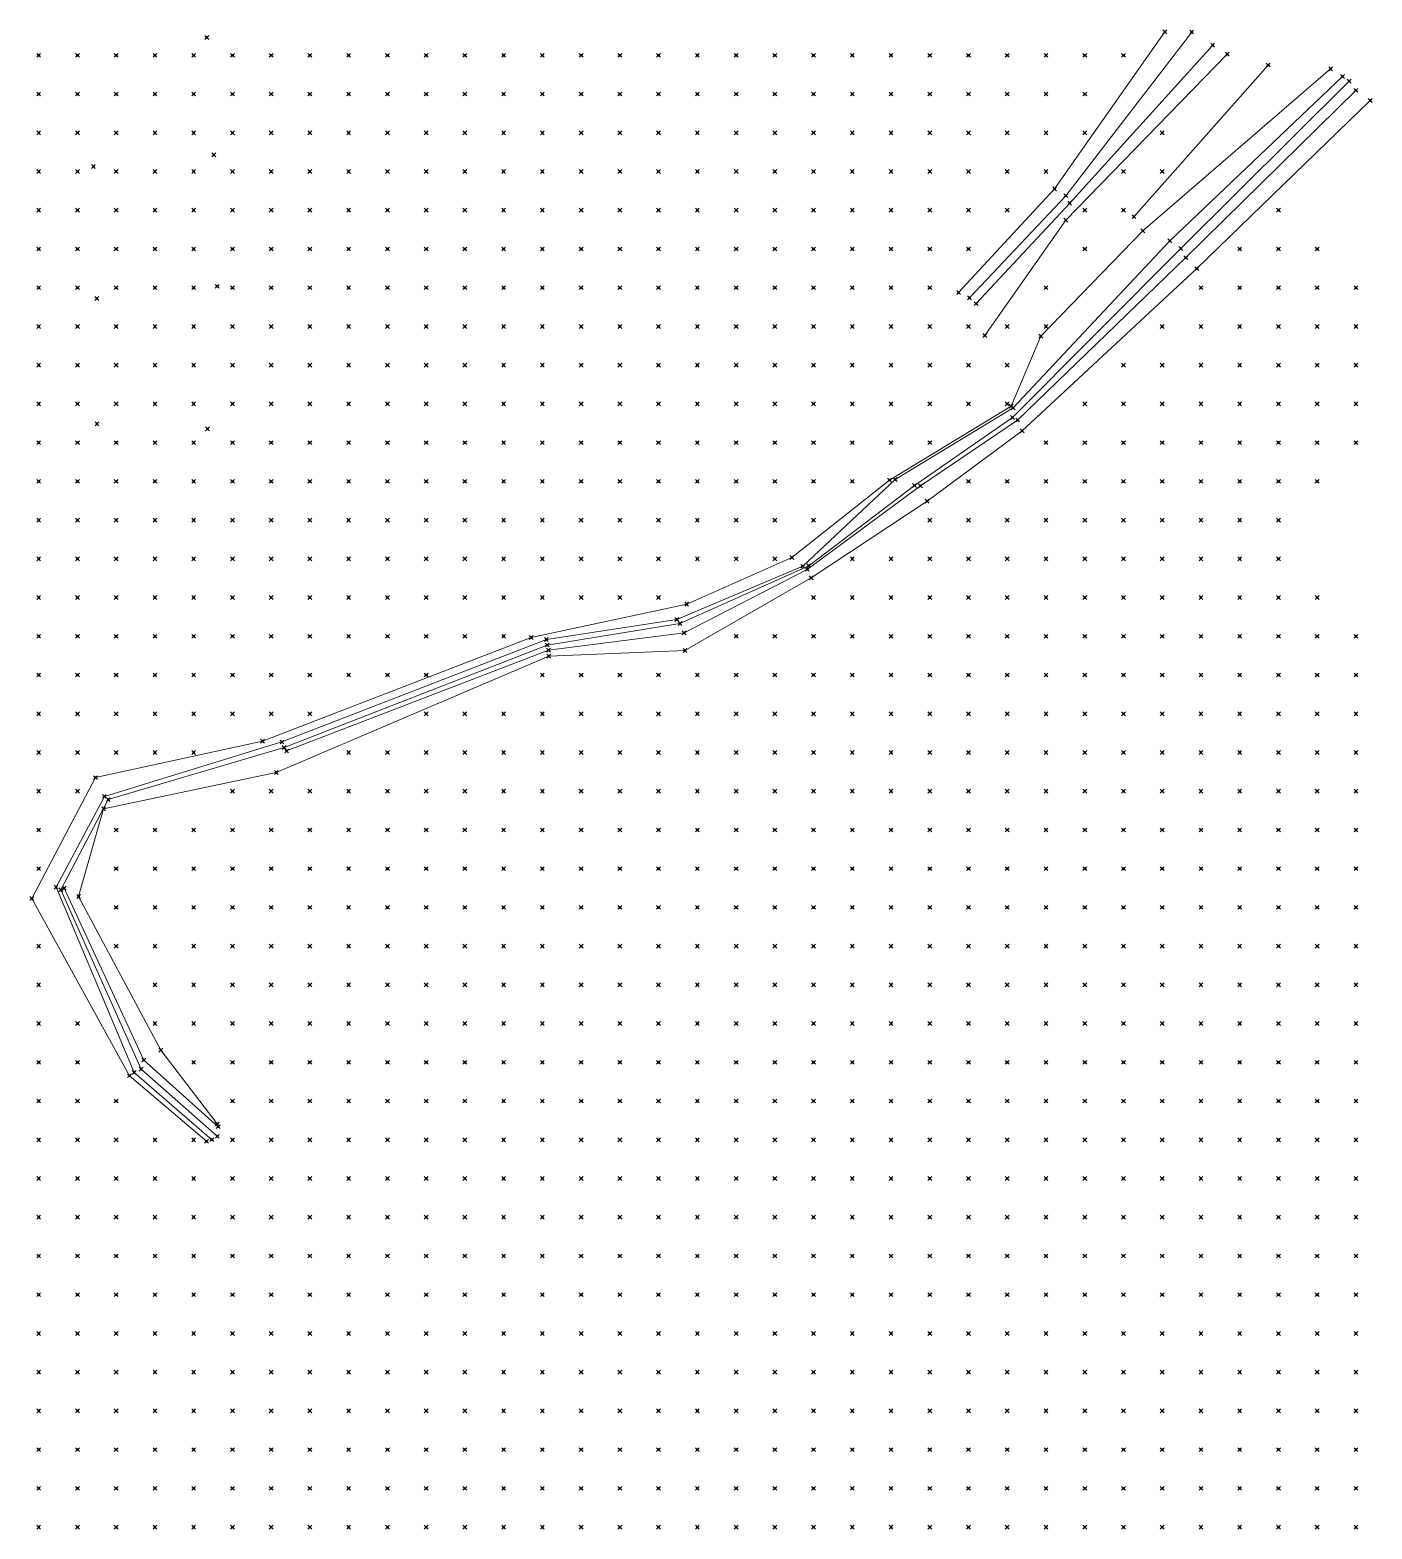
# Model space of a CAD drawing. Header units: metres. Extents: x 441556 to 446409, y 432338 to 461058.
# Drawn here: x 442277.3 to 442381.2, y 458734.5 to 458850.6 of the extents above; entities that cross this region are included whole.
import ezdxf

# ---------------------------------------------------------------- set-up
doc = ezdxf.new("R2010")
doc.units = ezdxf.units.M
doc.header["$MEASUREMENT"] = 0
doc.header["$PDMODE"] = 35
doc.header["$PDSIZE"] = 0.15
for name, color, linetype, lineweight in [('DTM-BRE-RevN_GRP_FIRUL APEI', 2, 'Continuous', 0), ('DTM-BRE-RevN_GRP_RAU', 2, 'Continuous', 0), ('DTM-BRE-RevN_GRP_TALUZ SUS', 2, 'Continuous', 0), ('DTM-NOK-RevN_LIDAR_co_lidar', 91, 'Continuous', 0), ('DTM-NOK-RevN_RTK', 32, 'Continuous', 0)]:
    doc.layers.add(name, color=color, linetype=linetype, lineweight=lineweight)

msp = doc.modelspace()

# ---------------------------------------------------------------- linework, layer by layer
at = {"layer": 'DTM-BRE-RevN_GRP_FIRUL APEI'}
for p, q in [((442368.827, 458849.434, 401.952), (442357.755, 458837.205, 404.546)), ((442379.396, 458846.654, 401.885), (442366.353, 458833.681, 406.382)), ((442357.755, 458837.205, 404.546), (442350.517, 458829.42, 406.418)), ((442366.353, 458833.681, 406.382), (442353.325, 458820.606, 409.994)), ((442353.325, 458820.606, 409.994), (442345.737, 458815.341, 412.54)), ((442345.737, 458815.341, 412.54), (442337.549, 458809.118, 414.474)), ((442337.549, 458809.118, 414.474), (442327.586, 458804.654, 417.571)), ((442327.586, 458804.654, 417.571), (442317.297, 458802.98, 420.891)), ((442317.297, 458802.98, 420.891), (442296.942, 458795.046, 426.988)), ((442296.942, 458795.046, 426.988), (442283.327, 458791.009, 430.803)), ((442283.327, 458791.009, 430.803), (442279.652, 458784.029, 435.352)), ((442279.652, 458784.029, 435.352), (442285.87, 458770.126, 440.779)), ((442285.87, 458770.126, 440.779), (442291.763, 458764.935, 445.001))]:
    msp.add_line(p, q, dxfattribs=at)
at = {"layer": 'DTM-BRE-RevN_GRP_RAU'}
for p, q in [((442367.201, 458850.453, 402.127), (442357.452, 458837.777, 404.593)), ((442369.956, 458848.737, 401.914), (442357.458, 458835.875, 404.721)), ((442378.876, 458847, 401.879), (442365.509, 458834.279, 406.405)), ((442379.909, 458845.934, 401.915), (442366.749, 458832.979, 406.365)), ((442357.452, 458837.777, 404.593), (442350.007, 458829.874, 406.452)), ((442357.458, 458835.875, 404.721), (442351.187, 458826.95, 406.816)), ((442365.509, 458834.279, 406.405), (442353.38, 458821.355, 409.764)), ((442366.749, 458832.979, 406.365), (442353.725, 458820.402, 410.189)), ((442353.38, 458821.355, 409.764), (442344.242, 458815.805, 412.727)), ((442353.725, 458820.402, 410.189), (442346.201, 458815.308, 412.574)), ((442344.242, 458815.805, 412.727), (442337.094, 458809.078, 414.643)), ((442346.201, 458815.308, 412.574), (442337.431, 458808.84, 414.656)), ((442337.094, 458809.078, 414.643), (442327.339, 458804.96, 417.624)), ((442337.431, 458808.84, 414.656), (442327.908, 458803.923, 417.945)), ((442327.339, 458804.96, 417.624), (442317.239, 458803.415, 421.045)), ((442317.239, 458803.415, 421.045), (442296.771, 458795.474, 427.266)), ((442327.908, 458803.923, 417.945), (442317.404, 458802.584, 420.894)), ((442317.404, 458802.584, 420.894), (442297.132, 458794.775, 427.206)), ((442296.771, 458795.474, 427.266), (442283.022, 458791.26, 431.65)), ((442283.022, 458791.26, 431.65), (442279.282, 458784.235, 435.428)), ((442279.282, 458784.235, 435.428), (442285.336, 458769.873, 441.015)), ((442279.921, 458784.152, 435.501), (442286.077, 458770.84, 440.832)), ((442286.077, 458770.84, 440.832), (442291.825, 458765.68, 445.011)), ((442285.336, 458769.873, 441.015), (442291.339, 458764.673, 445.2))]:
    msp.add_line(p, q, dxfattribs=at)
at = {"layer": 'DTM-BRE-RevN_GRP_TALUZ SUS'}
for p, q in [((442365.121, 458850.46, 402.969), (442356.592, 458838.313, 405.208)), ((442373.126, 458847.894, 403.155), (442362.732, 458836.149, 406.419)), ((442377.959, 458847.602, 401.877), (442363.425, 458835.061, 406.525)), ((442381.011, 458845.151, 402.123), (442367.602, 458832.127, 406.418)), ((442356.592, 458838.313, 405.208), (442349.159, 458830.284, 407.087)), ((442363.425, 458835.061, 406.525), (442355.522, 458826.894, 408.743)), ((442367.602, 458832.127, 406.418), (442354.07, 458819.575, 410.914)), ((442355.522, 458826.894, 408.743), (442353.222, 458821.479, 409.821)), ((442353.222, 458821.479, 409.821), (442343.809, 458815.756, 413.03)), ((442354.07, 458819.575, 410.914), (442346.728, 458814.114, 412.876)), ((442343.809, 458815.756, 413.03), (442336.246, 458809.758, 414.896)), ((442346.728, 458814.114, 412.876), (442337.74, 458808.186, 414.859)), ((442336.246, 458809.758, 414.896), (442328.105, 458806.14, 418.019)), ((442337.74, 458808.186, 414.859), (442327.973, 458802.552, 418.192)), ((442328.105, 458806.14, 418.019), (442316.069, 458803.567, 421.698)), ((442316.069, 458803.567, 421.698), (442295.264, 458795.528, 427.861)), ((442317.437, 458802.117, 421.591), (442296.333, 458793.113, 427.527)), ((442327.973, 458802.552, 418.192), (442317.437, 458802.117, 421.591)), ((442295.264, 458795.528, 427.861), (442282.334, 458792.712, 431.842)), ((442282.334, 458792.712, 431.842), (442277.414, 458783.356, 435.617)), ((442296.333, 458793.113, 427.527), (442282.966, 458790.294, 431.967)), ((442282.966, 458790.294, 431.967), (442281.032, 458783.508, 435.965)), ((442277.414, 458783.356, 435.617), (442284.964, 458769.627, 441.515)), ((442281.032, 458783.508, 435.965), (442287.392, 458771.598, 441.701)), ((442287.392, 458771.598, 441.701), (442291.758, 458765.891, 445.727)), ((442284.964, 458769.627, 441.515), (442290.928, 458764.546, 445.832))]:
    msp.add_line(p, q, dxfattribs=at)
at = {"layer": 'DTM-NOK-RevN_LIDAR_co_lidar'}
for p in [(442277.94, 458848.647, 441.446), (442280.939, 458848.647, 439.56), (442283.938, 458848.647, 437.589), (442286.938, 458848.647, 434.717), (442289.937, 458848.647, 433.587), (442292.936, 458848.647, 431.282), (442295.936, 458848.647, 429.126), (442298.935, 458848.647, 426.532), (442301.934, 458848.647, 424.36), (442304.934, 458848.647, 422.426), (442307.933, 458848.647, 420.467), (442310.932, 458848.647, 418.813), (442313.932, 458848.647, 417.355), (442316.931, 458848.647, 415.901), (442319.93, 458848.647, 414.65), (442322.93, 458848.647, 413.497), (442325.929, 458848.647, 412.248), (442328.928, 458848.647, 411.277), (442331.928, 458848.647, 410.485), (442334.927, 458848.647, 409.44), (442337.926, 458848.647, 408.407), (442340.926, 458848.647, 407.45), (442343.925, 458848.647, 406.84), (442346.924, 458848.647, 405.759), (442349.924, 458848.647, 405.301), (442352.923, 458848.647, 404.928), (442355.922, 458848.647, 404.375), (442358.922, 458848.647, 403.826), (442361.921, 458848.647, 403.248), (442277.94, 458845.648, 441.301), (442280.939, 458845.648, 439.529), (442283.938, 458845.648, 437.577), (442286.938, 458845.648, 434.841), (442289.937, 458845.648, 433.609), (442292.936, 458845.648, 431.332), (442295.936, 458845.648, 429.105), (442298.935, 458845.648, 426.749), (442301.934, 458845.648, 424.585), (442304.934, 458845.648, 422.739), (442307.933, 458845.648, 420.955), (442310.932, 458845.648, 419.275), (442313.932, 458845.648, 417.891), (442316.931, 458845.648, 416.733), (442319.93, 458845.648, 415.623), (442322.93, 458845.648, 414.547), (442325.929, 458845.648, 413.35), (442328.928, 458845.648, 411.821), (442331.928, 458845.648, 411.082), (442334.927, 458845.648, 410.427), (442337.926, 458845.648, 409.3), (442340.926, 458845.648, 408.338), (442343.925, 458845.648, 407.582), (442346.924, 458845.648, 406.752), (442349.924, 458845.648, 406.259), (442352.923, 458845.648, 405.634), (442355.922, 458845.648, 405.125), (442358.922, 458845.648, 404.353), (442277.94, 458842.648, 441.087), (442280.939, 458842.648, 439.56), (442283.938, 458842.648, 437.611), (442286.938, 458842.648, 434.972), (442289.937, 458842.648, 433.646), (442292.936, 458842.648, 431.687), (442295.936, 458842.648, 429.298), (442298.935, 458842.648, 427.078), (442301.934, 458842.648, 424.996), (442304.934, 458842.648, 423.338), (442307.933, 458842.648, 421.635), (442310.932, 458842.648, 420.079), (442313.932, 458842.648, 418.818), (442316.931, 458842.648, 417.545), (442319.93, 458842.648, 416.412), (442322.93, 458842.648, 415.292), (442325.929, 458842.648, 414.118), (442328.928, 458842.648, 413.185), (442331.928, 458842.648, 411.99), (442334.927, 458842.648, 411.292), (442337.926, 458842.648, 410.523), (442340.926, 458842.648, 409.577), (442343.925, 458842.648, 408.819), (442346.924, 458842.648, 407.861), (442349.924, 458842.648, 407.157), (442352.923, 458842.648, 406.497), (442355.922, 458842.648, 405.531), (442358.922, 458842.648, 404.298), (442364.921, 458842.648, 403.373), (442277.94, 458839.649, 440.955), (442280.939, 458839.649, 439.556), (442283.938, 458839.649, 437.749), (442286.938, 458839.649, 435.432), (442289.937, 458839.649, 433.771), (442292.936, 458839.649, 431.842), (442295.936, 458839.649, 429.553), (442298.935, 458839.649, 427.527), (442301.934, 458839.649, 425.534), (442304.934, 458839.649, 424.029), (442307.933, 458839.649, 422.806), (442310.932, 458839.649, 421.328), (442313.932, 458839.649, 419.866), (442316.931, 458839.649, 418.633), (442319.93, 458839.649, 417.396), (442322.93, 458839.649, 416.327), (442325.929, 458839.649, 415.576), (442328.928, 458839.649, 414.715), (442331.928, 458839.649, 413.477), (442334.927, 458839.649, 412.664), (442337.926, 458839.649, 411.892), (442340.926, 458839.649, 410.834), (442343.925, 458839.649, 410.011), (442346.924, 458839.649, 409.027), (442349.924, 458839.649, 407.942), (442352.923, 458839.649, 406.575), (442355.922, 458839.649, 405.122), (442361.921, 458839.649, 404.076), (442364.921, 458839.649, 404.742), (442277.94, 458836.65, 440.855), (442280.939, 458836.65, 439.599), (442283.938, 458836.65, 437.924), (442286.938, 458836.65, 435.478), (442289.937, 458836.65, 433.914), (442292.936, 458836.65, 432.175), (442295.936, 458836.65, 429.805), (442298.935, 458836.65, 427.785), (442301.934, 458836.65, 426.076), (442304.934, 458836.65, 424.585), (442307.933, 458836.65, 423.462), (442310.932, 458836.65, 422.235), (442313.932, 458836.65, 420.879), (442316.931, 458836.65, 419.821), (442319.93, 458836.65, 418.774), (442322.93, 458836.65, 417.665), (442325.929, 458836.65, 416.887), (442328.928, 458836.65, 415.875), (442331.928, 458836.65, 414.954), (442334.927, 458836.65, 414.579), (442337.926, 458836.65, 413.451), (442340.926, 458836.65, 412.237), (442343.925, 458836.65, 410.996), (442346.924, 458836.65, 409.572), (442349.924, 458836.65, 407.993), (442352.923, 458836.65, 406.15), (442358.922, 458836.65, 404.453), (442361.921, 458836.65, 405.297), (442373.919, 458836.65, 404.29), (442277.94, 458833.65, 440.872), (442280.939, 458833.65, 439.614), (442283.938, 458833.65, 438.119), (442286.938, 458833.65, 435.787), (442289.937, 458833.65, 434.164), (442292.936, 458833.65, 432.799), (442295.936, 458833.65, 430.449), (442298.935, 458833.65, 428.543), (442301.934, 458833.65, 426.995), (442304.934, 458833.65, 425.515), (442307.933, 458833.65, 424.407), (442310.932, 458833.65, 423.291), (442313.932, 458833.65, 421.993), (442316.931, 458833.65, 420.922), (442319.93, 458833.65, 419.957), (442322.93, 458833.65, 419.063), (442325.929, 458833.65, 418.53), (442328.928, 458833.65, 417.694), (442331.928, 458833.65, 416.912), (442334.927, 458833.65, 416.148), (442337.926, 458833.65, 414.882), (442340.926, 458833.65, 413.34), (442343.925, 458833.65, 411.48), (442346.924, 458833.65, 408.977), (442349.924, 458833.65, 407.241), (442358.922, 458833.65, 405.834), (442370.919, 458833.65, 405.27), (442373.919, 458833.65, 404.813), (442376.918, 458833.65, 404.427), (442277.94, 458830.651, 440.763), (442280.939, 458830.651, 439.534), (442283.938, 458830.651, 438.136), (442286.938, 458830.651, 436.255), (442289.937, 458830.651, 434.549), (442292.936, 458830.651, 433.602), (442295.936, 458830.651, 431.314), (442298.935, 458830.651, 429.367), (442301.934, 458830.651, 427.885), (442304.934, 458830.651, 426.639), (442307.933, 458830.651, 425.585), (442310.932, 458830.651, 424.608), (442313.932, 458830.651, 423.44), (442316.931, 458830.651, 422.225), (442319.93, 458830.651, 421.408), (442322.93, 458830.651, 420.855), (442325.929, 458830.651, 420.344), (442328.928, 458830.651, 419.655), (442331.928, 458830.651, 418.544), (442334.927, 458830.651, 417.23), (442337.926, 458830.651, 415.034), (442340.926, 458830.651, 412.92), (442343.925, 458830.651, 410.695), (442346.924, 458830.651, 408.268), (442355.922, 458830.651, 406.197), (442367.92, 458830.651, 406.178), (442370.919, 458830.651, 405.702), (442373.919, 458830.651, 405.204), (442376.918, 458830.651, 404.756), (442379.917, 458830.651, 404.418), (442277.94, 458827.652, 440.476), (442280.939, 458827.652, 439.345), (442283.938, 458827.652, 438.179), (442286.938, 458827.652, 436.156), (442289.937, 458827.652, 434.809), (442292.936, 458827.652, 433.936), (442295.936, 458827.652, 432.382), (442298.935, 458827.652, 430.383), (442301.934, 458827.652, 429.055), (442304.934, 458827.652, 427.822), (442307.933, 458827.652, 426.551), (442310.932, 458827.652, 425.443), (442313.932, 458827.652, 424.399), (442316.931, 458827.652, 423.561), (442319.93, 458827.652, 422.921), (442322.93, 458827.652, 422.243), (442325.929, 458827.652, 421.628), (442328.928, 458827.652, 420.781), (442331.928, 458827.652, 419.549), (442334.927, 458827.652, 417.164), (442337.926, 458827.652, 414.302), (442340.926, 458827.652, 411.968), (442343.925, 458827.652, 409.98), (442346.924, 458827.652, 407.585), (442349.924, 458827.652, 406.541), (442352.923, 458827.652, 406.652), (442355.922, 458827.652, 407.535), (442364.921, 458827.652, 407.053), (442367.92, 458827.652, 406.704), (442370.919, 458827.652, 406.336), (442373.919, 458827.652, 405.915), (442376.918, 458827.652, 405.359), (442379.917, 458827.652, 404.839), (442277.94, 458824.652, 439.88), (442280.939, 458824.652, 438.839), (442283.938, 458824.652, 437.558), (442286.938, 458824.652, 435.56), (442289.937, 458824.652, 434.882), (442292.936, 458824.652, 434.372), (442295.936, 458824.652, 432.875), (442298.935, 458824.652, 431.142), (442301.934, 458824.652, 429.989), (442304.934, 458824.652, 428.869), (442307.933, 458824.652, 427.788), (442310.932, 458824.652, 426.692), (442313.932, 458824.652, 425.608), (442316.931, 458824.652, 424.766), (442319.93, 458824.652, 424.009), (442322.93, 458824.652, 423.35), (442325.929, 458824.652, 422.64), (442328.928, 458824.652, 421.258), (442331.928, 458824.652, 419.166), (442334.927, 458824.652, 416.118), (442337.926, 458824.652, 413.715), (442340.926, 458824.652, 411.69), (442343.925, 458824.652, 409.188), (442346.924, 458824.652, 407.589), (442349.924, 458824.652, 407.159), (442352.923, 458824.652, 407.596), (442361.921, 458824.652, 407.827), (442364.921, 458824.652, 407.817), (442367.92, 458824.652, 407.684), (442370.919, 458824.652, 407.409), (442373.919, 458824.652, 406.977), (442376.918, 458824.652, 406.358), (442379.917, 458824.652, 405.736), (442277.94, 458821.653, 438.988), (442280.939, 458821.653, 438.179), (442283.938, 458821.653, 436.586), (442286.938, 458821.653, 435.236), (442289.937, 458821.653, 434.911), (442292.936, 458821.653, 434.539), (442295.936, 458821.653, 433.065), (442298.935, 458821.653, 431.58), (442301.934, 458821.653, 430.507), (442304.934, 458821.653, 429.489), (442307.933, 458821.653, 428.466), (442310.932, 458821.653, 427.472), (442313.932, 458821.653, 426.494), (442316.931, 458821.653, 425.637), (442319.93, 458821.653, 424.823), (442322.93, 458821.653, 423.859), (442325.929, 458821.653, 422.661), (442328.928, 458821.653, 420.752), (442331.928, 458821.653, 418.405), (442334.927, 458821.653, 415.721), (442337.926, 458821.653, 413.421), (442340.926, 458821.653, 411.903), (442343.925, 458821.653, 410.792), (442346.924, 458821.653, 408.644), (442349.924, 458821.653, 408.715), (442352.923, 458821.653, 408.868), (442358.922, 458821.653, 409.124), (442361.921, 458821.653, 409.065), (442364.921, 458821.653, 408.97), (442367.92, 458821.653, 408.982), (442370.919, 458821.653, 408.766), (442373.919, 458821.653, 408.187), (442376.918, 458821.653, 407.555), (442379.917, 458821.653, 406.953), (442277.94, 458818.654, 438.538), (442280.939, 458818.654, 437.614), (442283.938, 458818.654, 436.172), (442286.938, 458818.654, 435.107), (442289.937, 458818.654, 434.883), (442292.936, 458818.654, 434.255), (442295.936, 458818.654, 432.797), (442298.935, 458818.654, 431.493), (442301.934, 458818.654, 430.555), (442304.934, 458818.654, 429.566), (442307.933, 458818.654, 428.593), (442310.932, 458818.654, 427.704), (442313.932, 458818.654, 426.794), (442316.931, 458818.654, 425.819), (442319.93, 458818.654, 424.683), (442322.93, 458818.654, 423.429), (442325.929, 458818.654, 422.008), (442328.928, 458818.654, 419.923), (442331.928, 458818.654, 417.798), (442334.927, 458818.654, 415.361), (442337.926, 458818.654, 413.255), (442340.926, 458818.654, 412.228), (442343.925, 458818.654, 411.566), (442346.924, 458818.654, 410.879), (442355.922, 458818.654, 410.581), (442358.922, 458818.654, 410.895), (442361.921, 458818.654, 410.951), (442364.921, 458818.654, 410.765), (442367.92, 458818.654, 410.463), (442370.919, 458818.654, 409.997), (442373.919, 458818.654, 409.33), (442376.918, 458818.654, 408.752), (442379.917, 458818.654, 408.281), (442277.94, 458815.654, 438.665), (442280.939, 458815.654, 437.717), (442283.938, 458815.654, 436.48), (442286.938, 458815.654, 435.17), (442289.937, 458815.654, 434.72), (442292.936, 458815.654, 433.58), (442295.936, 458815.654, 432.436), (442298.935, 458815.654, 431.183), (442301.934, 458815.654, 430.157), (442304.934, 458815.654, 429.273), (442307.933, 458815.654, 428.291), (442310.932, 458815.654, 427.246), (442313.932, 458815.654, 426.098), (442316.931, 458815.654, 424.806), (442319.93, 458815.654, 423.461), (442322.93, 458815.654, 422.158), (442325.929, 458815.654, 420.953), (442328.928, 458815.654, 419.308), (442331.928, 458815.654, 417.116), (442334.927, 458815.654, 415.109), (442337.926, 458815.654, 413.502), (442340.926, 458815.654, 412.854), (442349.924, 458815.654, 411.794), (442352.923, 458815.654, 412.137), (442355.922, 458815.654, 412.405), (442358.922, 458815.654, 412.695), (442361.921, 458815.654, 412.626), (442364.921, 458815.654, 412.242), (442367.92, 458815.654, 411.893), (442370.919, 458815.654, 411.434), (442373.919, 458815.654, 410.712), (442376.918, 458815.654, 410.044), (442277.94, 458812.655, 438.34), (442280.939, 458812.655, 437.573), (442283.938, 458812.655, 436.349), (442286.938, 458812.655, 435.035), (442289.937, 458812.655, 434.171), (442292.936, 458812.655, 432.969), (442295.936, 458812.655, 431.97), (442298.935, 458812.655, 431.027), (442301.934, 458812.655, 430.133), (442304.934, 458812.655, 429.151), (442307.933, 458812.655, 428.062), (442310.932, 458812.655, 426.885), (442313.932, 458812.655, 425.526), (442316.931, 458812.655, 424.065), (442319.93, 458812.655, 422.564), (442322.93, 458812.655, 420.971), (442325.929, 458812.655, 419.506), (442328.928, 458812.655, 417.96), (442331.928, 458812.655, 416.232), (442334.927, 458812.655, 414.694), (442337.926, 458812.655, 413.832), (442346.924, 458812.655, 412.656), (442349.924, 458812.655, 412.819), (442352.923, 458812.655, 414.007), (442355.922, 458812.655, 414.608), (442358.922, 458812.655, 414.944), (442361.921, 458812.655, 414.486), (442364.921, 458812.655, 413.655), (442367.92, 458812.655, 412.995), (442370.919, 458812.655, 412.706), (442373.919, 458812.655, 412.246), (442277.94, 458809.656, 437.28), (442280.939, 458809.656, 436.615), (442283.938, 458809.656, 435.528), (442286.938, 458809.656, 434.71), (442289.937, 458809.656, 433.725), (442292.936, 458809.656, 432.768), (442295.936, 458809.656, 431.841), (442298.935, 458809.656, 430.845), (442301.934, 458809.656, 429.903), (442304.934, 458809.656, 428.786), (442307.933, 458809.656, 427.465), (442310.932, 458809.656, 426.288), (442313.932, 458809.656, 425.195), (442316.931, 458809.656, 423.832), (442319.93, 458809.656, 422.094), (442322.93, 458809.656, 420.285), (442325.929, 458809.656, 418.809), (442328.928, 458809.656, 417.239), (442331.928, 458809.656, 415.977), (442334.927, 458809.656, 414.766), (442340.926, 458809.656, 413.697), (442343.925, 458809.656, 413.646), (442346.924, 458809.656, 413.9), (442349.924, 458809.656, 414.743), (442352.923, 458809.656, 416.063), (442355.922, 458809.656, 416.961), (442358.922, 458809.656, 417.036), (442361.921, 458809.656, 416.126), (442364.921, 458809.656, 415.277), (442367.92, 458809.656, 414.52), (442370.919, 458809.656, 414.166), (442373.919, 458809.656, 413.649), (442277.94, 458806.656, 437.076), (442280.939, 458806.656, 436.029), (442283.938, 458806.656, 435.074), (442286.938, 458806.656, 434.576), (442289.937, 458806.656, 433.529), (442292.936, 458806.656, 432.691), (442295.936, 458806.656, 431.676), (442298.935, 458806.656, 430.62), (442301.934, 458806.656, 429.384), (442304.934, 458806.656, 428.117), (442307.933, 458806.656, 426.811), (442310.932, 458806.656, 425.595), (442313.932, 458806.656, 424.439), (442316.931, 458806.656, 423.249), (442319.93, 458806.656, 421.948), (442322.93, 458806.656, 420.255), (442325.929, 458806.656, 418.529), (442337.926, 458806.656, 414.693), (442340.926, 458806.656, 414.71), (442343.925, 458806.656, 414.921), (442346.924, 458806.656, 415.639), (442349.924, 458806.656, 417.083), (442352.923, 458806.656, 418.168), (442355.922, 458806.656, 418.856), (442358.922, 458806.656, 418.518), (442361.921, 458806.656, 417.313), (442364.921, 458806.656, 416.873), (442367.92, 458806.656, 416.205), (442370.919, 458806.656, 415.5), (442373.919, 458806.656, 415.02), (442376.918, 458806.656, 414.714), (442277.94, 458803.657, 437.418), (442280.939, 458803.657, 435.918), (442283.938, 458803.657, 434.959), (442286.938, 458803.657, 434.255), (442289.937, 458803.657, 433.127), (442292.936, 458803.657, 432.358), (442295.936, 458803.657, 431.162), (442298.935, 458803.657, 429.938), (442301.934, 458803.657, 428.411), (442304.934, 458803.657, 426.892), (442307.933, 458803.657, 425.805), (442310.932, 458803.657, 424.714), (442313.932, 458803.657, 423.234), (442331.928, 458803.657, 416.054), (442334.927, 458803.657, 415.685), (442337.926, 458803.657, 416.276), (442340.926, 458803.657, 416.677), (442343.925, 458803.657, 417.048), (442346.924, 458803.657, 418.207), (442349.924, 458803.657, 419.312), (442352.923, 458803.657, 420.108), (442355.922, 458803.657, 420.508), (442358.922, 458803.657, 419.797), (442361.921, 458803.657, 418.525), (442364.921, 458803.657, 418.369), (442367.92, 458803.657, 417.739), (442370.919, 458803.657, 417.045), (442373.919, 458803.657, 416.709), (442376.918, 458803.657, 416.498), (442379.917, 458803.657, 416.652), (442277.94, 458800.658, 437.482), (442280.939, 458800.658, 435.643), (442283.938, 458800.658, 434.667), (442286.938, 458800.658, 433.736), (442289.937, 458800.658, 432.408), (442292.936, 458800.658, 431.442), (442295.936, 458800.658, 430.298), (442298.935, 458800.658, 428.867), (442301.934, 458800.658, 427.186), (442304.934, 458800.658, 425.611), (442307.933, 458800.658, 424.584), (442316.931, 458800.658, 421.082), (442319.93, 458800.658, 420.038), (442322.93, 458800.658, 419.155), (442325.929, 458800.658, 418.416), (442328.928, 458800.658, 417.633), (442331.928, 458800.658, 416.805), (442334.927, 458800.658, 417.081), (442337.926, 458800.658, 418.321), (442340.926, 458800.658, 418.977), (442343.925, 458800.658, 419.528), (442346.924, 458800.658, 420.522), (442349.924, 458800.658, 421.349), (442352.923, 458800.658, 422.026), (442355.922, 458800.658, 422.024), (442358.922, 458800.658, 421.202), (442361.921, 458800.658, 420.308), (442364.921, 458800.658, 420.005), (442367.92, 458800.658, 419.229), (442370.919, 458800.658, 418.697), (442373.919, 458800.658, 418.594), (442376.918, 458800.658, 418.742), (442379.917, 458800.658, 418.905), (442277.94, 458797.658, 437.138), (442280.939, 458797.658, 435.099), (442283.938, 458797.658, 434.002), (442286.938, 458797.658, 432.764), (442289.937, 458797.658, 431.267), (442292.936, 458797.658, 429.961), (442295.936, 458797.658, 428.859), (442298.935, 458797.658, 427.466), (442307.933, 458797.658, 424.267), (442310.932, 458797.658, 423.645), (442313.932, 458797.658, 422.811), (442316.931, 458797.658, 421.589), (442319.93, 458797.658, 420.423), (442322.93, 458797.658, 419.86), (442325.929, 458797.658, 419.328), (442328.928, 458797.658, 418.91), (442331.928, 458797.658, 418.806), (442334.927, 458797.658, 419.46), (442337.926, 458797.658, 420.531), (442340.926, 458797.658, 421.19), (442343.925, 458797.658, 421.918), (442346.924, 458797.658, 422.547), (442349.924, 458797.658, 423.347), (442352.923, 458797.658, 423.877), (442355.922, 458797.658, 423.357), (442358.922, 458797.658, 422.945), (442361.921, 458797.658, 422.276), (442364.921, 458797.658, 421.525), (442367.92, 458797.658, 420.713), (442370.919, 458797.658, 420.238), (442373.919, 458797.658, 420.358), (442376.918, 458797.658, 420.787), (442379.917, 458797.658, 420.781), (442277.94, 458794.659, 435.824), (442280.939, 458794.659, 433.839), (442283.938, 458794.659, 432.718), (442286.938, 458794.659, 431.268), (442289.937, 458794.659, 429.957), (442301.934, 458794.659, 425.655), (442304.934, 458794.659, 425.233), (442307.933, 458794.659, 424.91), (442310.932, 458794.659, 424.518), (442313.932, 458794.659, 423.889), (442316.931, 458794.659, 422.737), (442319.93, 458794.659, 421.538), (442322.93, 458794.659, 421.174), (442325.929, 458794.659, 421.098), (442328.928, 458794.659, 421.087), (442331.928, 458794.659, 421.381), (442334.927, 458794.659, 422.092), (442337.926, 458794.659, 422.911), (442340.926, 458794.659, 423.506), (442343.925, 458794.659, 424.425), (442346.924, 458794.659, 425.287), (442349.924, 458794.659, 425.584), (442352.923, 458794.659, 425.648), (442355.922, 458794.659, 424.859), (442358.922, 458794.659, 424.765), (442361.921, 458794.659, 423.901), (442364.921, 458794.659, 423.061), (442367.92, 458794.659, 422.456), (442370.919, 458794.659, 421.989), (442373.919, 458794.659, 422.093), (442376.918, 458794.659, 422.308), (442379.917, 458794.659, 422.009), (442277.94, 458791.66, 433.917), (442280.939, 458791.66, 432.285), (442292.936, 458791.66, 428.178), (442295.936, 458791.66, 427.439), (442298.935, 458791.66, 426.91), (442301.934, 458791.66, 426.642), (442304.934, 458791.66, 426.45), (442307.933, 458791.66, 426.175), (442310.932, 458791.66, 425.906), (442313.932, 458791.66, 425.325), (442316.931, 458791.66, 424.38), (442319.93, 458791.66, 423.681), (442322.93, 458791.66, 423.466), (442325.929, 458791.66, 423.57), (442328.928, 458791.66, 423.528), (442331.928, 458791.66, 423.683), (442334.927, 458791.66, 424.374), (442337.926, 458791.66, 425.182), (442340.926, 458791.66, 425.874), (442343.925, 458791.66, 427.088), (442346.924, 458791.66, 427.91), (442349.924, 458791.66, 427.832), (442352.923, 458791.66, 427.276), (442355.922, 458791.66, 426.573), (442358.922, 458791.66, 426.276), (442361.921, 458791.66, 425.263), (442364.921, 458791.66, 424.73), (442367.92, 458791.66, 424.359), (442370.919, 458791.66, 423.842), (442373.919, 458791.66, 423.78), (442376.918, 458791.66, 423.741), (442379.917, 458791.66, 423.276), (442277.94, 458788.66, 433.202), (442283.938, 458788.66, 430.965), (442286.938, 458788.66, 430.12), (442289.937, 458788.66, 429.262), (442292.936, 458788.66, 428.782), (442295.936, 458788.66, 428.627), (442298.935, 458788.66, 428.812), (442301.934, 458788.66, 428.721), (442304.934, 458788.66, 428.435), (442307.933, 458788.66, 428.285), (442310.932, 458788.66, 428.11), (442313.932, 458788.66, 427.429), (442316.931, 458788.66, 426.434), (442319.93, 458788.66, 425.897), (442322.93, 458788.66, 425.922), (442325.929, 458788.66, 426.011), (442328.928, 458788.66, 425.898), (442331.928, 458788.66, 426.039), (442334.927, 458788.66, 426.806), (442337.926, 458788.66, 427.674), (442340.926, 458788.66, 428.479), (442343.925, 458788.66, 429.695), (442346.924, 458788.66, 429.626), (442349.924, 458788.66, 429.532), (442352.923, 458788.66, 428.602), (442355.922, 458788.66, 428.251), (442358.922, 458788.66, 427.869), (442361.921, 458788.66, 426.76), (442364.921, 458788.66, 426.216), (442367.92, 458788.66, 425.92), (442370.919, 458788.66, 425.448), (442373.919, 458788.66, 425.309), (442376.918, 458788.66, 425.094), (442379.917, 458788.66, 424.475), (442277.94, 458785.661, 433.907), (442283.938, 458785.661, 431.781), (442286.938, 458785.661, 430.715), (442289.937, 458785.661, 430.457), (442292.936, 458785.661, 430.541), (442295.936, 458785.661, 431.105), (442298.935, 458785.661, 431.406), (442301.934, 458785.661, 431.133), (442304.934, 458785.661, 430.704), (442307.933, 458785.661, 430.523), (442310.932, 458785.661, 430.357), (442313.932, 458785.661, 429.724), (442316.931, 458785.661, 428.815), (442319.93, 458785.661, 428.287), (442322.93, 458785.661, 428.362), (442325.929, 458785.661, 428.595), (442328.928, 458785.661, 428.307), (442331.928, 458785.661, 428.332), (442334.927, 458785.661, 429.206), (442337.926, 458785.661, 430.09), (442340.926, 458785.661, 431.162), (442343.925, 458785.661, 431.909), (442346.924, 458785.661, 431.4), (442349.924, 458785.661, 430.786), (442352.923, 458785.661, 430.083), (442355.922, 458785.661, 430.036), (442358.922, 458785.661, 429.526), (442361.921, 458785.661, 428.56), (442364.921, 458785.661, 428.01), (442367.92, 458785.661, 427.413), (442370.919, 458785.661, 426.97), (442373.919, 458785.661, 426.928), (442376.918, 458785.661, 426.629), (442379.917, 458785.661, 425.786), (442283.938, 458782.662, 433.384), (442286.938, 458782.662, 432.715), (442289.937, 458782.662, 432.995), (442292.936, 458782.662, 433.133), (442295.936, 458782.662, 433.683), (442298.935, 458782.662, 433.767), (442301.934, 458782.662, 433.324), (442304.934, 458782.662, 432.898), (442307.933, 458782.662, 432.739), (442310.932, 458782.662, 432.776), (442313.932, 458782.662, 432.339), (442316.931, 458782.662, 431.37), (442319.93, 458782.662, 430.875), (442322.93, 458782.662, 431.005), (442325.929, 458782.662, 430.96), (442328.928, 458782.662, 430.505), (442331.928, 458782.662, 430.522), (442334.927, 458782.662, 431.484), (442337.926, 458782.662, 432.395), (442340.926, 458782.662, 433.042), (442343.925, 458782.662, 433.503), (442346.924, 458782.662, 432.893), (442349.924, 458782.662, 431.922), (442352.923, 458782.662, 431.664), (442355.922, 458782.662, 431.574), (442358.922, 458782.662, 430.669), (442361.921, 458782.662, 429.986), (442364.921, 458782.662, 429.563), (442367.92, 458782.662, 428.763), (442370.919, 458782.662, 428.405), (442373.919, 458782.662, 428.409), (442376.918, 458782.662, 428.041), (442379.917, 458782.662, 427.22), (442277.94, 458779.662, 436.176), (442283.938, 458779.662, 435.705), (442286.938, 458779.662, 435.532), (442289.937, 458779.662, 435.552), (442292.936, 458779.662, 435.707), (442295.936, 458779.662, 435.889), (442298.935, 458779.662, 435.977), (442301.934, 458779.662, 435.934), (442304.934, 458779.662, 435.528), (442307.933, 458779.662, 435.087), (442310.932, 458779.662, 434.941), (442313.932, 458779.662, 434.514), (442316.931, 458779.662, 433.675), (442319.93, 458779.662, 433.45), (442322.93, 458779.662, 433.83), (442325.929, 458779.662, 433.518), (442328.928, 458779.662, 432.748), (442331.928, 458779.662, 432.657), (442334.927, 458779.662, 433.542), (442337.926, 458779.662, 434.563), (442340.926, 458779.662, 434.935), (442343.925, 458779.662, 434.565), (442346.924, 458779.662, 433.676), (442349.924, 458779.662, 433.22), (442352.923, 458779.662, 432.956), (442355.922, 458779.662, 432.501), (442358.922, 458779.662, 432.078), (442361.921, 458779.662, 431.443), (442364.921, 458779.662, 430.541), (442367.92, 458779.662, 429.941), (442370.919, 458779.662, 430.051), (442373.919, 458779.662, 429.991), (442376.918, 458779.662, 429.394), (442379.917, 458779.662, 428.695), (442277.94, 458776.663, 437.454), (442286.938, 458776.663, 437.071), (442289.937, 458776.663, 437.219), (442292.936, 458776.663, 437.431), (442295.936, 458776.663, 437.661), (442298.935, 458776.663, 437.868), (442301.934, 458776.663, 437.953), (442304.934, 458776.663, 437.633), (442307.933, 458776.663, 437.089), (442310.932, 458776.663, 436.582), (442313.932, 458776.663, 436.182), (442316.931, 458776.663, 435.961), (442319.93, 458776.663, 436.056), (442322.93, 458776.663, 436.097), (442325.929, 458776.663, 435.4), (442328.928, 458776.663, 434.819), (442331.928, 458776.663, 434.652), (442334.927, 458776.663, 435.485), (442337.926, 458776.663, 436.411), (442340.926, 458776.663, 436.217), (442343.925, 458776.663, 435.672), (442346.924, 458776.663, 435.504), (442349.924, 458776.663, 434.905), (442352.923, 458776.663, 434.364), (442355.922, 458776.663, 433.578), (442358.922, 458776.663, 433.567), (442361.921, 458776.663, 432.956), (442364.921, 458776.663, 432.129), (442367.92, 458776.663, 431.831), (442370.919, 458776.663, 432.029), (442373.919, 458776.663, 431.67), (442376.918, 458776.663, 430.823), (442379.917, 458776.663, 429.993), (442277.94, 458773.664, 438.813), (442280.939, 458773.664, 438.489), (442286.938, 458773.664, 439.332), (442289.937, 458773.664, 440.037), (442292.936, 458773.664, 440.511), (442295.936, 458773.664, 440.371), (442298.935, 458773.664, 440.022), (442301.934, 458773.664, 439.508), (442304.934, 458773.664, 439.162), (442307.933, 458773.664, 438.951), (442310.932, 458773.664, 438.664), (442313.932, 458773.664, 438.364), (442316.931, 458773.664, 438.069), (442319.93, 458773.664, 438.021), (442322.93, 458773.664, 438.214), (442325.929, 458773.664, 437.82), (442328.928, 458773.664, 437.397), (442331.928, 458773.664, 436.975), (442334.927, 458773.664, 437.446), (442337.926, 458773.664, 437.838), (442340.926, 458773.664, 437.745), (442343.925, 458773.664, 437.44), (442346.924, 458773.664, 436.809), (442349.924, 458773.664, 436.048), (442352.923, 458773.664, 435.87), (442355.922, 458773.664, 435.557), (442358.922, 458773.664, 435.264), (442361.921, 458773.664, 434.633), (442364.921, 458773.664, 433.904), (442367.92, 458773.664, 433.836), (442370.919, 458773.664, 433.762), (442373.919, 458773.664, 433.083), (442376.918, 458773.664, 432.239), (442379.917, 458773.664, 431.315), (442277.94, 458770.664, 440.424), (442280.939, 458770.664, 440.307), (442289.937, 458770.664, 442.063), (442292.936, 458770.664, 442.711), (442295.936, 458770.664, 442.764), (442298.935, 458770.664, 442.36), (442301.934, 458770.664, 441.881), (442304.934, 458770.664, 441.273), (442307.933, 458770.664, 440.595), (442310.932, 458770.664, 440.1), (442313.932, 458770.664, 439.888), (442316.931, 458770.664, 439.898), (442319.93, 458770.664, 440.097), (442322.93, 458770.664, 440.176), (442325.929, 458770.664, 439.787), (442328.928, 458770.664, 439.575), (442331.928, 458770.664, 439.289), (442334.927, 458770.664, 439.335), (442337.926, 458770.664, 439.288), (442340.926, 458770.664, 439.073), (442343.925, 458770.664, 438.692), (442346.924, 458770.664, 438.216), (442349.924, 458770.664, 437.657), (442352.923, 458770.664, 437.184), (442355.922, 458770.664, 436.953), (442358.922, 458770.664, 436.883), (442361.921, 458770.664, 436.642), (442364.921, 458770.664, 436.058), (442367.92, 458770.664, 435.566), (442370.919, 458770.664, 435.385), (442373.919, 458770.664, 434.786), (442376.918, 458770.664, 433.829), (442379.917, 458770.664, 432.747), (442277.94, 458767.665, 442.125), (442280.939, 458767.665, 442.19), (442283.938, 458767.665, 441.628), (442292.936, 458767.665, 444.627), (442295.936, 458767.665, 444.841), (442298.935, 458767.665, 444.464), (442301.934, 458767.665, 443.961), (442304.934, 458767.665, 443.48), (442307.933, 458767.665, 442.851), (442310.932, 458767.665, 442.175), (442313.932, 458767.665, 441.592), (442316.931, 458767.665, 441.154), (442319.93, 458767.665, 441.102), (442322.93, 458767.665, 441.344), (442325.929, 458767.665, 441.27), (442328.928, 458767.665, 441.072), (442331.928, 458767.665, 441.291), (442334.927, 458767.665, 440.989), (442337.926, 458767.665, 440.93), (442340.926, 458767.665, 440.309), (442343.925, 458767.665, 439.851), (442346.924, 458767.665, 439.341), (442349.924, 458767.665, 439.198), (442352.923, 458767.665, 438.6), (442355.922, 458767.665, 438.605), (442358.922, 458767.665, 438.681), (442361.921, 458767.665, 438.396), (442364.921, 458767.665, 437.803), (442367.92, 458767.665, 437.436), (442370.919, 458767.665, 437.102), (442373.919, 458767.665, 436.345), (442376.918, 458767.665, 435.378), (442379.917, 458767.665, 434.318), (442277.94, 458764.666, 443.825), (442280.939, 458764.666, 444.039), (442283.938, 458764.666, 444.458), (442286.938, 458764.666, 443.661), (442289.937, 458764.666, 443.979), (442292.936, 458764.666, 445.85), (442295.936, 458764.666, 446.805), (442298.935, 458764.666, 446.705), (442301.934, 458764.666, 446.149), (442304.934, 458764.666, 445.728), (442307.933, 458764.666, 445.205), (442310.932, 458764.666, 444.695), (442313.932, 458764.666, 444.088), (442316.931, 458764.666, 443.379), (442319.93, 458764.666, 443.093), (442322.93, 458764.666, 442.791), (442325.929, 458764.666, 442.243), (442328.928, 458764.666, 442.181), (442331.928, 458764.666, 442.317), (442334.927, 458764.666, 442.663), (442337.926, 458764.666, 442.586), (442340.926, 458764.666, 441.713), (442343.925, 458764.666, 440.997), (442346.924, 458764.666, 440.889), (442349.924, 458764.666, 440.721), (442352.923, 458764.666, 440.413), (442355.922, 458764.666, 440.294), (442358.922, 458764.666, 440.37), (442361.921, 458764.666, 439.911), (442364.921, 458764.666, 439.162), (442367.92, 458764.666, 438.578), (442370.919, 458764.666, 438.027), (442373.919, 458764.666, 437.475), (442376.918, 458764.666, 436.763), (442379.917, 458764.666, 435.773), (442277.94, 458761.666, 445.648), (442280.939, 458761.666, 445.825), (442283.938, 458761.666, 446.793), (442286.938, 458761.666, 447.457), (442289.937, 458761.666, 446.878), (442292.936, 458761.666, 446.728), (442295.936, 458761.666, 447.833), (442298.935, 458761.666, 448.445), (442301.934, 458761.666, 448.18), (442304.934, 458761.666, 447.807), (442307.933, 458761.666, 447.269), (442310.932, 458761.666, 446.691), (442313.932, 458761.666, 446.26), (442316.931, 458761.666, 445.711), (442319.93, 458761.666, 444.963), (442322.93, 458761.666, 444.23), (442325.929, 458761.666, 443.73), (442328.928, 458761.666, 443.365), (442331.928, 458761.666, 443.385), (442334.927, 458761.666, 443.338), (442337.926, 458761.666, 443.352), (442340.926, 458761.666, 443.15), (442343.925, 458761.666, 442.771), (442346.924, 458761.666, 442.562), (442349.924, 458761.666, 442.352), (442352.923, 458761.666, 442.564), (442355.922, 458761.666, 442.445), (442358.922, 458761.666, 442.343), (442361.921, 458761.666, 442.049), (442364.921, 458761.666, 441.052), (442367.92, 458761.666, 440.045), (442370.919, 458761.666, 439.184), (442373.919, 458761.666, 438.512), (442376.918, 458761.666, 437.907), (442379.917, 458761.666, 437.172), (442277.94, 458758.667, 447.971), (442280.939, 458758.667, 447.776), (442283.938, 458758.667, 448.349), (442286.938, 458758.667, 449.266), (442289.937, 458758.667, 448.884), (442292.936, 458758.667, 448.672), (442295.936, 458758.667, 448.881), (442298.935, 458758.667, 449.527), (442301.934, 458758.667, 449.791), (442304.934, 458758.667, 449.802), (442307.933, 458758.667, 449.478), (442310.932, 458758.667, 449.143), (442313.932, 458758.667, 448.727), (442316.931, 458758.667, 448.024), (442319.93, 458758.667, 447.173), (442322.93, 458758.667, 445.975), (442325.929, 458758.667, 445.133), (442328.928, 458758.667, 444.775), (442331.928, 458758.667, 444.68), (442334.927, 458758.667, 444.811), (442337.926, 458758.667, 444.505), (442340.926, 458758.667, 444.168), (442343.925, 458758.667, 444.319), (442346.924, 458758.667, 444.365), (442349.924, 458758.667, 443.988), (442352.923, 458758.667, 443.89), (442355.922, 458758.667, 443.918), (442358.922, 458758.667, 443.683), (442361.921, 458758.667, 443.232), (442364.921, 458758.667, 442.571), (442367.92, 458758.667, 441.555), (442370.919, 458758.667, 440.487), (442373.919, 458758.667, 439.706), (442376.918, 458758.667, 438.95), (442379.917, 458758.667, 438.415), (442277.94, 458755.667, 450.259), (442280.939, 458755.667, 450.106), (442283.938, 458755.667, 450.003), (442286.938, 458755.667, 450.63), (442289.937, 458755.667, 450.861), (442292.936, 458755.667, 451.035), (442295.936, 458755.667, 451.183), (442298.935, 458755.667, 451.009), (442301.934, 458755.667, 451.395), (442304.934, 458755.667, 451.839), (442307.933, 458755.667, 451.712), (442310.932, 458755.667, 451.516), (442313.932, 458755.667, 451.084), (442316.931, 458755.667, 450.157), (442319.93, 458755.667, 449.17), (442322.93, 458755.667, 448.045), (442325.929, 458755.667, 447.105), (442328.928, 458755.667, 446.559), (442331.928, 458755.667, 446.184), (442334.927, 458755.667, 446.177), (442337.926, 458755.667, 445.967), (442340.926, 458755.667, 445.763), (442343.925, 458755.667, 445.659), (442346.924, 458755.667, 445.353), (442349.924, 458755.667, 445.218), (442352.923, 458755.667, 445.304), (442355.922, 458755.667, 445.309), (442358.922, 458755.667, 445.026), (442361.921, 458755.667, 444.637), (442364.921, 458755.667, 444.112), (442367.92, 458755.667, 443.166), (442370.919, 458755.667, 442.263), (442373.919, 458755.667, 441.368), (442376.918, 458755.667, 440.619), (442379.917, 458755.667, 440.196), (442277.94, 458752.668, 452.243), (442280.939, 458752.668, 452.069), (442283.938, 458752.668, 451.904), (442286.938, 458752.668, 452.318), (442289.937, 458752.668, 452.725), (442292.936, 458752.668, 452.971), (442295.936, 458752.668, 453.218), (442298.935, 458752.668, 452.858), (442301.934, 458752.668, 452.845), (442304.934, 458752.668, 453.422), (442307.933, 458752.668, 453.678), (442310.932, 458752.668, 453.533), (442313.932, 458752.668, 453.243), (442316.931, 458752.668, 452.492), (442319.93, 458752.668, 451.328), (442322.93, 458752.668, 450.163), (442325.929, 458752.668, 449.113), (442328.928, 458752.668, 448.465), (442331.928, 458752.668, 447.757), (442334.927, 458752.668, 447.772), (442337.926, 458752.668, 447.586), (442340.926, 458752.668, 447.184), (442343.925, 458752.668, 447.128), (442346.924, 458752.668, 446.883), (442349.924, 458752.668, 446.953), (442352.923, 458752.668, 446.682), (442355.922, 458752.668, 446.524), (442358.922, 458752.668, 446.348), (442361.921, 458752.668, 446.102), (442364.921, 458752.668, 445.482), (442367.92, 458752.668, 444.716), (442370.919, 458752.668, 443.819), (442373.919, 458752.668, 442.919), (442376.918, 458752.668, 442.335), (442379.917, 458752.668, 442.094), (442277.94, 458749.669, 454.338), (442280.939, 458749.669, 453.891), (442283.938, 458749.669, 453.877), (442286.938, 458749.669, 454.255), (442289.937, 458749.669, 454.992), (442292.936, 458749.669, 454.953), (442295.936, 458749.669, 455.068), (442298.935, 458749.669, 455.278), (442301.934, 458749.669, 455.058), (442304.934, 458749.669, 455.243), (442307.933, 458749.669, 455.456), (442310.932, 458749.669, 455.253), (442313.932, 458749.669, 455.133), (442316.931, 458749.669, 454.735), (442319.93, 458749.669, 453.515), (442322.93, 458749.669, 452.254), (442325.929, 458749.669, 451.358), (442328.928, 458749.669, 450.646), (442331.928, 458749.669, 449.896), (442334.927, 458749.669, 449.506), (442337.926, 458749.669, 449.66), (442340.926, 458749.669, 449.265), (442343.925, 458749.669, 448.738), (442346.924, 458749.669, 448.43), (442349.924, 458749.669, 448.364), (442352.923, 458749.669, 448.226), (442355.922, 458749.669, 448.009), (442358.922, 458749.669, 447.745), (442361.921, 458749.669, 447.303), (442364.921, 458749.669, 446.774), (442367.92, 458749.669, 446.125), (442370.919, 458749.669, 445.467), (442373.919, 458749.669, 444.751), (442376.918, 458749.669, 444.217), (442379.917, 458749.669, 443.858), (442277.94, 458746.669, 456.834), (442280.939, 458746.669, 456.306), (442283.938, 458746.669, 456.278), (442286.938, 458746.669, 456.563), (442289.937, 458746.669, 457.358), (442292.936, 458746.669, 457.322), (442295.936, 458746.669, 457.16), (442298.935, 458746.669, 457.438), (442301.934, 458746.669, 457.402), (442304.934, 458746.669, 457.157), (442307.933, 458746.669, 457.176), (442310.932, 458746.669, 456.867), (442313.932, 458746.669, 456.553), (442316.931, 458746.669, 456.436), (442319.93, 458746.669, 455.656), (442322.93, 458746.669, 454.636), (442325.929, 458746.669, 453.808), (442328.928, 458746.669, 452.997), (442331.928, 458746.669, 452.002), (442334.927, 458746.669, 451.538), (442337.926, 458746.669, 451.909), (442340.926, 458746.669, 451.331), (442343.925, 458746.669, 450.671), (442346.924, 458746.669, 450.079), (442349.924, 458746.669, 450.236), (442352.923, 458746.669, 449.935), (442355.922, 458746.669, 449.43), (442358.922, 458746.669, 449.122), (442361.921, 458746.669, 448.689), (442364.921, 458746.669, 448.106), (442367.92, 458746.669, 447.635), (442370.919, 458746.669, 447.22), (442373.919, 458746.669, 446.479), (442376.918, 458746.669, 445.772), (442379.917, 458746.669, 445.27), (442277.94, 458743.67, 459.219), (442280.939, 458743.67, 458.948), (442283.938, 458743.67, 459.137), (442286.938, 458743.67, 459.154), (442289.937, 458743.67, 459.732), (442292.936, 458743.67, 459.73), (442295.936, 458743.67, 459.285), (442298.935, 458743.67, 459.54), (442301.934, 458743.67, 459.541), (442304.934, 458743.67, 458.868), (442307.933, 458743.67, 458.718), (442310.932, 458743.67, 458.577), (442313.932, 458743.67, 458.286), (442316.931, 458743.67, 458.316), (442319.93, 458743.67, 457.989), (442322.93, 458743.67, 457.28), (442325.929, 458743.67, 456.306), (442328.928, 458743.67, 455.076), (442331.928, 458743.67, 453.939), (442334.927, 458743.67, 453.826), (442337.926, 458743.67, 454.166), (442340.926, 458743.67, 453.24), (442343.925, 458743.67, 452.353), (442346.924, 458743.67, 451.737), (442349.924, 458743.67, 451.864), (442352.923, 458743.67, 451.633), (442355.922, 458743.67, 450.966), (442358.922, 458743.67, 450.608), (442361.921, 458743.67, 450.169), (442364.921, 458743.67, 449.724), (442367.92, 458743.67, 449.27), (442370.919, 458743.67, 448.772), (442373.919, 458743.67, 448.101), (442376.918, 458743.67, 447.375), (442379.917, 458743.67, 446.831), (442277.94, 458740.671, 461.613), (442280.939, 458740.671, 461.294), (442283.938, 458740.671, 461.644), (442286.938, 458740.671, 461.789), (442289.937, 458740.671, 462.079), (442292.936, 458740.671, 461.903), (442295.936, 458740.671, 461.291), (442298.935, 458740.671, 461.438), (442301.934, 458740.671, 461.265), (442304.934, 458740.671, 460.496), (442307.933, 458740.671, 460.392), (442310.932, 458740.671, 460.37), (442313.932, 458740.671, 460.003), (442316.931, 458740.671, 460.001), (442319.93, 458740.671, 459.923), (442322.93, 458740.671, 459.243), (442325.929, 458740.671, 458.176), (442328.928, 458740.671, 456.715), (442331.928, 458740.671, 455.854), (442334.927, 458740.671, 456.1), (442337.926, 458740.671, 456.018), (442340.926, 458740.671, 454.978), (442343.925, 458740.671, 454.21), (442346.924, 458740.671, 453.708), (442349.924, 458740.671, 453.659), (442352.923, 458740.671, 453.279), (442355.922, 458740.671, 452.813), (442358.922, 458740.671, 452.477), (442361.921, 458740.671, 452.039), (442364.921, 458740.671, 451.671), (442367.92, 458740.671, 451.154), (442370.919, 458740.671, 450.439), (442373.919, 458740.671, 449.623), (442376.918, 458740.671, 448.944), (442379.917, 458740.671, 448.462), (442277.94, 458737.671, 464.014), (442280.939, 458737.671, 463.607), (442283.938, 458737.671, 464.046), (442286.938, 458737.671, 464.302), (442289.937, 458737.671, 464.445), (442292.936, 458737.671, 463.822), (442295.936, 458737.671, 463.508), (442298.935, 458737.671, 463.453), (442301.934, 458737.671, 462.712), (442304.934, 458737.671, 462.16), (442307.933, 458737.671, 462.267), (442310.932, 458737.671, 462.126), (442313.932, 458737.671, 461.551), (442316.931, 458737.671, 461.272), (442319.93, 458737.671, 461.18), (442322.93, 458737.671, 460.634), (442325.929, 458737.671, 459.739), (442328.928, 458737.671, 458.631), (442331.928, 458737.671, 457.783), (442334.927, 458737.671, 457.935), (442337.926, 458737.671, 457.397), (442340.926, 458737.671, 456.705), (442343.925, 458737.671, 456.12), (442346.924, 458737.671, 455.719), (442349.924, 458737.671, 455.417), (442352.923, 458737.671, 454.965), (442355.922, 458737.671, 454.689), (442358.922, 458737.671, 454.352), (442361.921, 458737.671, 453.97), (442364.921, 458737.671, 453.621), (442367.92, 458737.671, 453.135), (442370.919, 458737.671, 452.341), (442373.919, 458737.671, 451.298), (442376.918, 458737.671, 450.506), (442379.917, 458737.671, 449.937), (442277.94, 458734.672, 466.358), (442280.939, 458734.672, 466.137), (442283.938, 458734.672, 466.486), (442286.938, 458734.672, 466.807), (442289.937, 458734.672, 466.648), (442292.936, 458734.672, 465.758), (442295.936, 458734.672, 465.688), (442298.935, 458734.672, 465.254), (442301.934, 458734.672, 464.169), (442304.934, 458734.672, 463.857), (442307.933, 458734.672, 463.931), (442310.932, 458734.672, 463.67), (442313.932, 458734.672, 463.223), (442316.931, 458734.672, 462.75), (442319.93, 458734.672, 462.465), (442322.93, 458734.672, 462.206), (442325.929, 458734.672, 461.401), (442328.928, 458734.672, 460.568), (442331.928, 458734.672, 459.653), (442334.927, 458734.672, 459.344), (442337.926, 458734.672, 458.853), (442340.926, 458734.672, 458.522), (442343.925, 458734.672, 457.876), (442346.924, 458734.672, 457.429), (442349.924, 458734.672, 456.895), (442352.923, 458734.672, 456.607), (442355.922, 458734.672, 456.243), (442358.922, 458734.672, 455.959), (442361.921, 458734.672, 455.604), (442364.921, 458734.672, 455.323), (442367.92, 458734.672, 454.947), (442370.919, 458734.672, 454.202), (442373.919, 458734.672, 453.266), (442376.918, 458734.672, 452.306), (442379.917, 458734.672, 451.496)]:
    msp.add_point(p, dxfattribs=at)
at = {"layer": 'DTM-NOK-RevN_RTK'}
for p in [(442365.121, 458850.46, 402.969), (442367.201, 458850.453, 402.127), (442290.957, 458850.023, 433.678), (442368.827, 458849.434, 401.952), (442369.956, 458848.737, 401.914), (442373.126, 458847.894, 403.155), (442377.959, 458847.602, 401.877), (442378.876, 458847, 401.879), (442379.396, 458846.654, 401.885), (442379.909, 458845.934, 401.915), (442381.011, 458845.151, 402.123), (442282.172, 458840.035, 439.396), (442291.498, 458840.935, 433.505), (442356.592, 458838.313, 405.208), (442357.452, 458837.777, 404.593), (442357.755, 458837.205, 404.546), (442357.458, 458835.875, 404.721), (442362.732, 458836.149, 406.419), (442363.425, 458835.061, 406.525), (442365.509, 458834.279, 406.405), (442366.353, 458833.681, 406.382), (442366.749, 458832.979, 406.365), (442367.602, 458832.127, 406.418), (442291.752, 458830.761, 434.291), (442282.437, 458829.813, 439.105), (442349.159, 458830.284, 407.087), (442350.007, 458829.874, 406.452), (442350.517, 458829.42, 406.418), (442351.187, 458826.95, 406.816), (442355.522, 458826.894, 408.743), (442353.222, 458821.479, 409.821), (442353.325, 458820.606, 409.994), (442353.38, 458821.355, 409.764), (442353.725, 458820.402, 410.189), (442282.45, 458820.111, 437.463), (442291.003, 458819.725, 434.758), (442354.07, 458819.575, 410.914), (442343.809, 458815.756, 413.03), (442344.242, 458815.805, 412.727), (442345.737, 458815.341, 412.54), (442346.201, 458815.308, 412.574), (442346.728, 458814.114, 412.876), (442336.246, 458809.758, 414.896), (442337.094, 458809.078, 414.643), (442337.431, 458808.84, 414.656), (442337.549, 458809.118, 414.474), (442337.74, 458808.186, 414.859), (442328.105, 458806.14, 418.019), (442327.339, 458804.96, 417.624), (442327.586, 458804.654, 417.571), (442316.069, 458803.567, 421.698), (442317.239, 458803.415, 421.045), (442317.297, 458802.98, 420.891), (442327.908, 458803.923, 417.945), (442317.404, 458802.584, 420.894), (442317.437, 458802.117, 421.591), (442327.973, 458802.552, 418.192), (442295.264, 458795.528, 427.861), (442296.771, 458795.474, 427.266), (442296.942, 458795.046, 426.988), (442297.132, 458794.775, 427.206), (442282.334, 458792.712, 431.842), (442296.333, 458793.113, 427.527), (442283.022, 458791.26, 431.65), (442282.966, 458790.294, 431.967), (442283.327, 458791.009, 430.803), (442277.414, 458783.356, 435.617), (442279.282, 458784.235, 435.428), (442279.652, 458784.029, 435.352), (442279.921, 458784.152, 435.501), (442281.032, 458783.508, 435.965), (442287.392, 458771.598, 441.701), (442286.077, 458770.84, 440.832), (442284.964, 458769.627, 441.515), (442285.336, 458769.873, 441.015), (442285.87, 458770.126, 440.779), (442291.758, 458765.891, 445.727), (442290.928, 458764.546, 445.832), (442291.339, 458764.673, 445.2), (442291.763, 458764.935, 445.001), (442291.825, 458765.68, 445.011)]:
    msp.add_point(p, dxfattribs=at)

doc.saveas('drawing.dxf')
